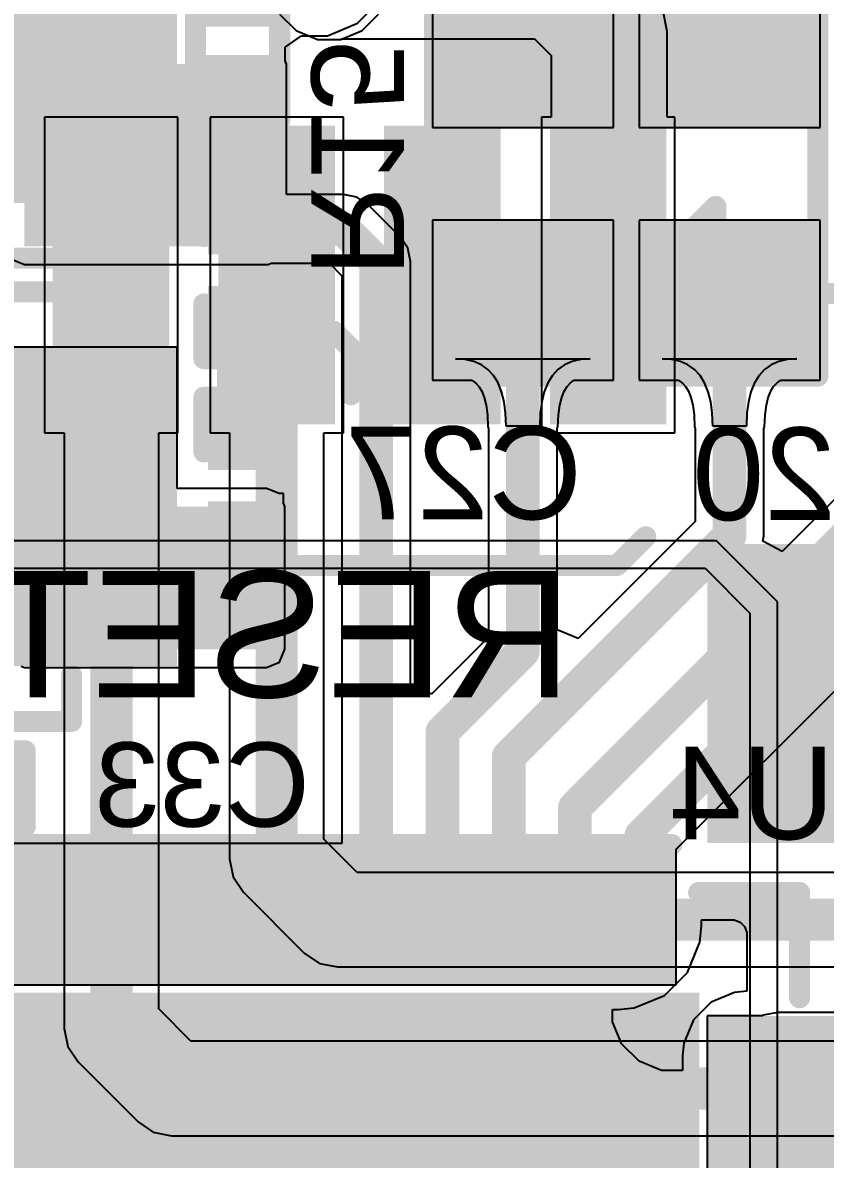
# Model space of a CAD drawing. Header units: millimetres. Extents: x -6 to 110, y 0 to 86.
# Drawn here: x 3.77 to 8.61, y 14.3 to 21.16 of the extents above; entities that cross this region are included whole.
import ezdxf

# ---------------------------------------------------------------- set-up
doc = ezdxf.new("R2010")
doc.units = ezdxf.units.MM
for name, color, linetype in [('BottomLayer', 5, 'Continuous'), ('BottomOverlay', 54, 'Continuous'), ('BottomPaste', 16, 'Continuous'), ('BottomSolder', 6, 'Continuous'), ('MidLayer1', 16, 'Continuous'), ('MidLayer2', 76, 'Continuous'), ('TopLayer', 1, 'Continuous'), ('TopOverlay', 2, 'Continuous'), ('TopPaste', 8, 'Continuous'), ('TopSolder', 216, 'Continuous')]:
    doc.layers.add(name, color=color, linetype=linetype)
doc.styles.add('Arial', font='', dxfattribs={"height": 0.2})
doc.styles.get('Arial').set_extended_font_data('Arial')

# ---------------------------------------------------------------- blocks, each defined once
blk = doc.blocks.new('CAP_0201_B_4')
at = {"layer": 'BottomLayer'}
for points in [[(-0.45, 0.15), (-0.15, 0.15), (-0.15, -0.15), (-0.45, -0.15)], [(0.15, 0.15), (0.45, 0.15), (0.45, -0.15), (0.15, -0.15)]]:
    blk.add_hatch(color=5, dxfattribs=at).paths.add_polyline_path(points)
at = {"layer": 'BottomPaste'}
for points in [[(-0.45, 0.15), (-0.15, 0.15), (-0.15, -0.15), (-0.45, -0.15)], [(0.15, 0.15), (0.45, 0.15), (0.45, -0.15), (0.15, -0.15)]]:
    blk.add_hatch(color=16, dxfattribs=at).paths.add_polyline_path(points)
at = {"layer": 'BottomSolder'}
for points in [[(-0.505, 0.205), (-0.095, 0.205), (-0.095, -0.205), (-0.505, -0.205)], [(0.095, 0.205), (0.505, 0.205), (0.505, -0.205), (0.095, -0.205)]]:
    blk.add_hatch(color=6, dxfattribs=at).paths.add_polyline_path(points)
at = {"layer": 'BottomOverlay', "const_width": 0.127}
for points in [[(-0.5334, 0.2286), (-0.5334, -0.2286)], [(-0.2032, 0.2286), (-0.5334, 0.2286)], [(0.5334, 0.2286), (0.2032, 0.2286)], [(0.5334, 0.2286), (0.5334, -0.2286)], [(-0.2032, -0.2286), (-0.5334, -0.2286)], [(0.5334, -0.2286), (0.2032, -0.2286)]]:
    blk.add_lwpolyline(points, dxfattribs=at)
at = {"layer": 'BottomOverlay', "const_width": 0.0635}
for points in [[(-0.5651, 0.2286, 1), (-0.5016, 0.2286, 1)], [(-0.5651, 0.2286, 1), (-0.5016, 0.2286, 1)], [(-0.2349, 0.2286, 1), (-0.1714, 0.2286, 1)], [(0.1714, 0.2286, 1), (0.2349, 0.2286, 1)], [(0.5016, 0.2286, 1), (0.5651, 0.2286, 1)], [(0.5016, 0.2286, 1), (0.5651, 0.2286, 1)], [(-0.5651, -0.2286, 1), (-0.5016, -0.2286, 1)], [(-0.5651, -0.2286, 1), (-0.5016, -0.2286, 1)], [(-0.2349, -0.2286, 1), (-0.1714, -0.2286, 1)], [(0.1714, -0.2286, 1), (0.2349, -0.2286, 1)], [(0.5016, -0.2286, 1), (0.5651, -0.2286, 1)], [(0.5016, -0.2286, 1), (0.5651, -0.2286, 1)]]:
    blk.add_lwpolyline(points, format="xyb", close=True, dxfattribs=at)
blk = doc.blocks.new('RES_0603_B_13')
at = {"layer": 'BottomLayer'}
for points in [[(-1.143, -0.4445), (-1.143, 0.4445), (-0.381, 0.4445), (-0.381, -0.4445)], [(0.381, -0.4445), (0.381, 0.4445), (1.143, 0.4445), (1.143, -0.4445)]]:
    blk.add_hatch(color=5, dxfattribs=at).paths.add_polyline_path(points)
at = {"layer": 'BottomPaste'}
for points in [[(-1.143, -0.4445), (-1.143, 0.4445), (-0.381, 0.4445), (-0.381, -0.4445)], [(0.381, -0.4445), (0.381, 0.4445), (1.143, 0.4445), (1.143, -0.4445)]]:
    blk.add_hatch(color=16, dxfattribs=at).paths.add_polyline_path(points)
at = {"layer": 'BottomSolder'}
for points in [[(-1.2446, -0.5461), (-1.2446, 0.5461), (-0.2794, 0.5461), (-0.2794, -0.5461)], [(0.2794, -0.5461), (0.2794, 0.5461), (1.2446, 0.5461), (1.2446, -0.5461)]]:
    blk.add_hatch(color=6, dxfattribs=at).paths.add_polyline_path(points)
at = {"layer": 'BottomOverlay', "const_width": 0.127}
for points in [[(1.2192, 0.5334), (-1.2192, 0.5334)], [(-1.2192, -0.5334), (-1.2192, 0.5334)], [(1.2192, -0.5334), (1.2192, 0.5334)], [(1.2192, -0.5334), (-1.2192, -0.5334)]]:
    blk.add_lwpolyline(points, dxfattribs=at)
at = {"layer": 'BottomOverlay', "const_width": 0.0635}
for points in [[(-1.25095, 0.5334, 1), (-1.18745, 0.5334, 1)], [(-1.25095, 0.5334, 1), (-1.18745, 0.5334, 1)], [(1.18745, 0.5334, 1), (1.25095, 0.5334, 1)], [(1.18745, 0.5334, 1), (1.25095, 0.5334, 1)], [(-1.25095, -0.5334, 1), (-1.18745, -0.5334, 1)], [(-1.25095, -0.5334, 1), (-1.18745, -0.5334, 1)], [(1.18745, -0.5334, 1), (1.25095, -0.5334, 1)], [(1.18745, -0.5334, 1), (1.25095, -0.5334, 1)]]:
    blk.add_lwpolyline(points, format="xyb", close=True, dxfattribs=at)
blk = doc.blocks.new('QFNWB_56__7_7__B_30')
at = {"layer": 'BottomLayer'}
for points in [[(2.85, 2.85), (2.85, -2.85), (-2.85, -2.85), (-2.85, 2.85)], [(3.1, 1.11), (3.75, 1.11), (3.75, 0.89), (3.1, 0.89)], [(3.1, 0.71), (3.75, 0.71), (3.75, 0.49), (3.1, 0.49)], [(3.1, 0.31), (3.75, 0.31), (3.75, 0.09), (3.1, 0.09)], [(3.1, -0.09), (3.75, -0.09), (3.75, -0.31), (3.1, -0.31)], [(3.1, -0.49), (3.75, -0.49), (3.75, -0.71), (3.1, -0.71)], [(3.1, -0.89), (3.75, -0.89), (3.75, -1.11), (3.1, -1.11)], [(3.1, -1.29), (3.75, -1.29), (3.75, -1.51), (3.1, -1.51)], [(3.1, -1.69), (3.75, -1.69), (3.75, -1.91), (3.1, -1.91)], [(3.1, -2.09), (3.75, -2.09), (3.75, -2.31), (3.1, -2.31)], [(3.1, -2.49), (3.75, -2.49), (3.75, -2.71), (3.1, -2.71)], [(2.31, -3.1), (2.31, -3.75), (2.09, -3.75), (2.09, -3.1)], [(2.71, -3.1), (2.71, -3.75), (2.49, -3.75), (2.49, -3.1)]]:
    blk.add_hatch(color=5, dxfattribs=at).paths.add_polyline_path(points)
at = {"layer": 'BottomPaste'}
for points in [[(2.85, 2.85), (2.85, -2.85), (-2.85, -2.85), (-2.85, 2.85)], [(3.1, 1.11), (3.75, 1.11), (3.75, 0.89), (3.1, 0.89)], [(3.1, 0.71), (3.75, 0.71), (3.75, 0.49), (3.1, 0.49)], [(3.1, 0.31), (3.75, 0.31), (3.75, 0.09), (3.1, 0.09)], [(3.1, -0.09), (3.75, -0.09), (3.75, -0.31), (3.1, -0.31)], [(3.1, -0.49), (3.75, -0.49), (3.75, -0.71), (3.1, -0.71)], [(3.1, -0.89), (3.75, -0.89), (3.75, -1.11), (3.1, -1.11)], [(3.1, -1.29), (3.75, -1.29), (3.75, -1.51), (3.1, -1.51)], [(3.1, -1.69), (3.75, -1.69), (3.75, -1.91), (3.1, -1.91)], [(3.1, -2.09), (3.75, -2.09), (3.75, -2.31), (3.1, -2.31)], [(3.1, -2.49), (3.75, -2.49), (3.75, -2.71), (3.1, -2.71)], [(2.31, -3.1), (2.31, -3.75), (2.09, -3.75), (2.09, -3.1)], [(2.71, -3.1), (2.71, -3.75), (2.49, -3.75), (2.49, -3.1)]]:
    blk.add_hatch(color=16, dxfattribs=at).paths.add_polyline_path(points)
at = {"layer": 'BottomSolder'}
for points in [[(2.9516, 2.9516), (2.9516, -2.9516), (-2.9516, -2.9516), (-2.9516, 2.9516)], [(2.9984, 1.2116), (3.8516, 1.2116), (3.8516, 0.7884), (2.9984, 0.7884)], [(2.9984, 0.8116), (3.8516, 0.8116), (3.8516, 0.3884), (2.9984, 0.3884)], [(2.9984, 0.4116), (3.8516, 0.4116), (3.8516, -0.0116), (2.9984, -0.0116)], [(2.9984, 0.0116), (3.8516, 0.0116), (3.8516, -0.4116), (2.9984, -0.4116)], [(2.9984, -0.3884), (3.8516, -0.3884), (3.8516, -0.8116), (2.9984, -0.8116)], [(2.9984, -0.7884), (3.8516, -0.7884), (3.8516, -1.2116), (2.9984, -1.2116)], [(2.9984, -1.1884), (3.8516, -1.1884), (3.8516, -1.6116), (2.9984, -1.6116)], [(2.9984, -1.5884), (3.8516, -1.5884), (3.8516, -2.0116), (2.9984, -2.0116)], [(2.9984, -1.9884), (3.8516, -1.9884), (3.8516, -2.4116), (2.9984, -2.4116)], [(2.9984, -2.3884), (3.8516, -2.3884), (3.8516, -2.8116), (2.9984, -2.8116)], [(2.0116, -2.9984), (2.0116, -3.8516), (1.5884, -3.8516), (1.5884, -2.9984)], [(2.4116, -2.9984), (2.4116, -3.8516), (1.9884, -3.8516), (1.9884, -2.9984)], [(2.8116, -2.9984), (2.8116, -3.8516), (2.3884, -3.8516), (2.3884, -2.9984)]]:
    blk.add_hatch(color=6, dxfattribs=at).paths.add_polyline_path(points)
at = {"layer": 'BottomOverlay', "const_width": 0.127}
for points in [[(3.556, -2.9464), (3.556, -3.556)], [(2.921, -3.556), (3.556, -3.556)]]:
    blk.add_lwpolyline(points, dxfattribs=at)
at = {"layer": 'BottomOverlay', "const_width": 0.0635}
for points in [[(3.5242, -2.9464, 1), (3.5877, -2.9464, 1)], [(2.8893, -3.556, 1), (2.9527, -3.556, 1)], [(3.5242, -3.556, 1), (3.5877, -3.556, 1)], [(3.5242, -3.556, 1), (3.5877, -3.556, 1)]]:
    blk.add_lwpolyline(points, format="xyb", close=True, dxfattribs=at)
blk = doc.blocks.new('B3U_1000P_B_38')
at = {"layer": 'BottomLayer'}
for points in [[(-2.11, 0.86), (-1.29, 0.86), (-1.29, -0.86), (-2.11, -0.86)], [(1.29, 0.86), (2.11, 0.86), (2.11, -0.86), (1.29, -0.86)]]:
    blk.add_hatch(color=5, dxfattribs=at).paths.add_polyline_path(points)
at = {"layer": 'BottomPaste'}
for points in [[(-2.11, 0.86), (-1.29, 0.86), (-1.29, -0.86), (-2.11, -0.86)], [(1.29, 0.86), (2.11, 0.86), (2.11, -0.86), (1.29, -0.86)]]:
    blk.add_hatch(color=16, dxfattribs=at).paths.add_polyline_path(points)
at = {"layer": 'BottomSolder'}
for points in [[(-2.2116, 0.9616), (-1.1884, 0.9616), (-1.1884, -0.9616), (-2.2116, -0.9616)], [(1.1884, 0.9616), (2.2116, 0.9616), (2.2116, -0.9616), (1.1884, -0.9616)]]:
    blk.add_hatch(color=6, dxfattribs=at).paths.add_polyline_path(points)
at = {"layer": 'BottomOverlay', "const_width": 0.127}
for points in [[(-1.5748, 1.2954), (1.5748, 1.2954)], [(-1.5748, 1.016), (-1.5748, 1.2954)], [(1.5748, 1.016), (1.5748, 1.2954)], [(-1.5748, -1.2954), (-1.5748, -1.016)], [(1.5748, -1.2954), (1.5748, -1.016)], [(-1.5748, -1.2954), (1.5748, -1.2954)]]:
    blk.add_lwpolyline(points, dxfattribs=at)
at = {"layer": 'BottomOverlay'}
for points, const_width in [([(-1.6065, 1.2954, 1), (-1.5431, 1.2954, 1)], 0.0635), ([(-1.6065, 1.2954, 1), (-1.5431, 1.2954, 1)], 0.0635), ([(1.5431, 1.2954, 1), (1.6066, 1.2954, 1)], 0.0635), ([(1.5431, 1.2954, 1), (1.6066, 1.2954, 1)], 0.0635), ([(-1.6065, 1.016, 1), (-1.5431, 1.016, 1)], 0.0635), ([(1.5431, 1.016, 1), (1.6066, 1.016, 1)], 0.0635), ([(0.6411, 0, 1), (-0.6411, 0, 1)], 0.254), ([(-0.7046, 0, 1), (-0.5776, 0, 1)], 0.127), ([(0.5776, 0, 1), (0.7046, 0, 1)], 0.127), ([(-1.6065, -1.016, 1), (-1.5431, -1.016, 1)], 0.0635), ([(1.5431, -1.016, 1), (1.6066, -1.016, 1)], 0.0635), ([(-1.6065, -1.2954, 1), (-1.5431, -1.2954, 1)], 0.0635), ([(-1.6065, -1.2954, 1), (-1.5431, -1.2954, 1)], 0.0635), ([(1.5431, -1.2954, 1), (1.6066, -1.2954, 1)], 0.0635), ([(1.5431, -1.2954, 1), (1.6066, -1.2954, 1)], 0.0635)]:
    blk.add_lwpolyline(points, format="xyb", close=True, dxfattribs=dict(at, const_width=const_width))
blk = doc.blocks.new('B3U_1000P_B_39')
at = {"layer": 'BottomLayer'}
for points in [[(-2.11, 0.86), (-1.29, 0.86), (-1.29, -0.86), (-2.11, -0.86)], [(1.29, 0.86), (2.11, 0.86), (2.11, -0.86), (1.29, -0.86)]]:
    blk.add_hatch(color=5, dxfattribs=at).paths.add_polyline_path(points)
at = {"layer": 'BottomPaste'}
for points in [[(-2.11, 0.86), (-1.29, 0.86), (-1.29, -0.86), (-2.11, -0.86)], [(1.29, 0.86), (2.11, 0.86), (2.11, -0.86), (1.29, -0.86)]]:
    blk.add_hatch(color=16, dxfattribs=at).paths.add_polyline_path(points)
at = {"layer": 'BottomSolder'}
for points in [[(-2.2116, 0.9616), (-1.1884, 0.9616), (-1.1884, -0.9616), (-2.2116, -0.9616)], [(1.1884, 0.9616), (2.2116, 0.9616), (2.2116, -0.9616), (1.1884, -0.9616)]]:
    blk.add_hatch(color=6, dxfattribs=at).paths.add_polyline_path(points)
at = {"layer": 'BottomOverlay', "const_width": 0.127}
for points in [[(-1.5748, 1.2954), (1.5748, 1.2954)], [(-1.5748, 1.016), (-1.5748, 1.2954)], [(1.5748, 1.016), (1.5748, 1.2954)], [(-1.5748, -1.2954), (-1.5748, -1.016)], [(1.5748, -1.2954), (1.5748, -1.016)], [(-1.5748, -1.2954), (1.5748, -1.2954)]]:
    blk.add_lwpolyline(points, dxfattribs=at)
at = {"layer": 'BottomOverlay'}
for points, const_width in [([(-1.6065, 1.2954, 1), (-1.5431, 1.2954, 1)], 0.0635), ([(-1.6065, 1.2954, 1), (-1.5431, 1.2954, 1)], 0.0635), ([(1.5431, 1.2954, 1), (1.6066, 1.2954, 1)], 0.0635), ([(1.5431, 1.2954, 1), (1.6066, 1.2954, 1)], 0.0635), ([(-1.6065, 1.016, 1), (-1.5431, 1.016, 1)], 0.0635), ([(1.5431, 1.016, 1), (1.6066, 1.016, 1)], 0.0635), ([(0.6411, 0, 1), (-0.6411, 0, 1)], 0.254), ([(-0.7046, 0, 1), (-0.5776, 0, 1)], 0.127), ([(0.5776, 0, 1), (0.7046, 0, 1)], 0.127), ([(-1.6065, -1.016, 1), (-1.5431, -1.016, 1)], 0.0635), ([(1.5431, -1.016, 1), (1.6066, -1.016, 1)], 0.0635), ([(-1.6065, -1.2954, 1), (-1.5431, -1.2954, 1)], 0.0635), ([(-1.6065, -1.2954, 1), (-1.5431, -1.2954, 1)], 0.0635), ([(1.5431, -1.2954, 1), (1.6066, -1.2954, 1)], 0.0635), ([(1.5431, -1.2954, 1), (1.6066, -1.2954, 1)], 0.0635)]:
    blk.add_lwpolyline(points, format="xyb", close=True, dxfattribs=dict(at, const_width=const_width))
blk = doc.blocks.new('RES_0603_B_40')
at = {"layer": 'BottomLayer'}
for points in [[(-1.143, -0.4445), (-1.143, 0.4445), (-0.381, 0.4445), (-0.381, -0.4445)], [(0.381, -0.4445), (0.381, 0.4445), (1.143, 0.4445), (1.143, -0.4445)]]:
    blk.add_hatch(color=5, dxfattribs=at).paths.add_polyline_path(points)
at = {"layer": 'BottomPaste'}
for points in [[(-1.143, -0.4445), (-1.143, 0.4445), (-0.381, 0.4445), (-0.381, -0.4445)], [(0.381, -0.4445), (0.381, 0.4445), (1.143, 0.4445), (1.143, -0.4445)]]:
    blk.add_hatch(color=16, dxfattribs=at).paths.add_polyline_path(points)
at = {"layer": 'BottomSolder'}
for points in [[(-1.2446, -0.5461), (-1.2446, 0.5461), (-0.2794, 0.5461), (-0.2794, -0.5461)], [(0.2794, -0.5461), (0.2794, 0.5461), (1.2446, 0.5461), (1.2446, -0.5461)]]:
    blk.add_hatch(color=6, dxfattribs=at).paths.add_polyline_path(points)
at = {"layer": 'BottomOverlay', "const_width": 0.127}
for points in [[(1.2192, 0.5334), (-1.2192, 0.5334)], [(-1.2192, -0.5334), (-1.2192, 0.5334)], [(1.2192, -0.5334), (1.2192, 0.5334)], [(1.2192, -0.5334), (-1.2192, -0.5334)]]:
    blk.add_lwpolyline(points, dxfattribs=at)
at = {"layer": 'BottomOverlay', "const_width": 0.0635}
for points in [[(-1.25095, 0.5334, 1), (-1.18745, 0.5334, 1)], [(-1.25095, 0.5334, 1), (-1.18745, 0.5334, 1)], [(1.18745, 0.5334, 1), (1.25095, 0.5334, 1)], [(1.18745, 0.5334, 1), (1.25095, 0.5334, 1)], [(-1.25095, -0.5334, 1), (-1.18745, -0.5334, 1)], [(-1.25095, -0.5334, 1), (-1.18745, -0.5334, 1)], [(1.18745, -0.5334, 1), (1.25095, -0.5334, 1)], [(1.18745, -0.5334, 1), (1.25095, -0.5334, 1)]]:
    blk.add_lwpolyline(points, format="xyb", close=True, dxfattribs=at)
blk = doc.blocks.new('R___0201_B_42')
at = {"layer": 'BottomLayer'}
for points in [[(-0.41, 0.185), (-0.14, 0.185), (-0.14, -0.185), (-0.41, -0.185)], [(0.14, 0.185), (0.41, 0.185), (0.41, -0.185), (0.14, -0.185)]]:
    blk.add_hatch(color=5, dxfattribs=at).paths.add_polyline_path(points)
at = {"layer": 'BottomPaste'}
for points in [[(-0.41, 0.185), (-0.14, 0.185), (-0.14, -0.185), (-0.41, -0.185)], [(0.14, 0.185), (0.41, 0.185), (0.41, -0.185), (0.14, -0.185)]]:
    blk.add_hatch(color=16, dxfattribs=at).paths.add_polyline_path(points)
at = {"layer": 'BottomSolder'}
for points in [[(-0.465, 0.24), (-0.085, 0.24), (-0.085, -0.24), (-0.465, -0.24)], [(0.085, 0.24), (0.465, 0.24), (0.465, -0.24), (0.085, -0.24)]]:
    blk.add_hatch(color=6, dxfattribs=at).paths.add_polyline_path(points)
at = {"layer": 'BottomOverlay', "const_width": 0.127}
for points in [[(-0.4826, 0.254), (-0.4826, -0.254)], [(-0.4826, 0.254), (0.4826, 0.254)], [(0.4826, 0.254), (0.4826, -0.254)], [(-0.4826, -0.254), (0.4826, -0.254)]]:
    blk.add_lwpolyline(points, dxfattribs=at)
at = {"layer": 'BottomOverlay', "const_width": 0.0635}
for points in [[(-0.5143, 0.254, 1), (-0.4508, 0.254, 1)], [(-0.5143, 0.254, 1), (-0.4508, 0.254, 1)], [(0.4508, 0.254, 1), (0.5143, 0.254, 1)], [(0.4508, 0.254, 1), (0.5143, 0.254, 1)], [(-0.5143, -0.254, 1), (-0.4508, -0.254, 1)], [(-0.5143, -0.254, 1), (-0.4508, -0.254, 1)], [(0.4508, -0.254, 1), (0.5143, -0.254, 1)], [(0.4508, -0.254, 1), (0.5143, -0.254, 1)]]:
    blk.add_lwpolyline(points, format="xyb", close=True, dxfattribs=at)
blk = doc.blocks.new('V________T______55')
at = {"layer": 'TopLayer'}
for points in [[(-4.4, 2.0625), (-3.2, 2.0625), (-3.2, 0.4625), (-4.4, 0.4625)], [(-2.75, -0.4625), (-2.25, -0.4625), (-2.25, -2.0625), (-2.75, -2.0625)], [(-1.75, -0.4625), (-1.25, -0.4625), (-1.25, -2.0625), (-1.75, -2.0625)], [(-0.75, -0.4625), (-0.25, -0.4625), (-0.25, -2.0625), (-0.75, -2.0625)], [(0.25, -0.4625), (0.75, -0.4625), (0.75, -2.0625), (0.25, -2.0625)]]:
    blk.add_hatch(color=1, dxfattribs=at).paths.add_polyline_path(points)
at = {"layer": 'TopPaste'}
for points in [[(-4.4, 2.0625), (-3.2, 2.0625), (-3.2, 0.4625), (-4.4, 0.4625)], [(-2.75, -0.4625), (-2.25, -0.4625), (-2.25, -2.0625), (-2.75, -2.0625)], [(-1.75, -0.4625), (-1.25, -0.4625), (-1.25, -2.0625), (-1.75, -2.0625)], [(-0.75, -0.4625), (-0.25, -0.4625), (-0.25, -2.0625), (-0.75, -2.0625)], [(0.25, -0.4625), (0.75, -0.4625), (0.75, -2.0625), (0.25, -2.0625)]]:
    blk.add_hatch(color=8, dxfattribs=at).paths.add_polyline_path(points)
at = {"layer": 'TopSolder'}
for points in [[(-4.5016, 2.1641), (-3.0984, 2.1641), (-3.0984, 0.3609), (-4.5016, 0.3609)], [(-2.8516, -0.3609), (-2.1484, -0.3609), (-2.1484, -2.1641), (-2.8516, -2.1641)], [(-1.8516, -0.3609), (-1.1484, -0.3609), (-1.1484, -2.1641), (-1.8516, -2.1641)], [(-0.8516, -0.3609), (-0.1484, -0.3609), (-0.1484, -2.1641), (-0.8516, -2.1641)], [(0.1484, -0.3609), (0.8516, -0.3609), (0.8516, -2.1641), (0.1484, -2.1641)]]:
    blk.add_hatch(color=216, dxfattribs=at).paths.add_polyline_path(points)
at = {"layer": 'TopOverlay', "const_width": 0.127}
for points in [[(2.9322, 2.1732), (-2.8844, 2.1732)], [(-3.0804, -1.15), (-4.0592, -1.15)], [(-3.1496, -1.4224), (-3.1496, -1.6764)], [(-3.0226, -1.5494), (-3.1496, -1.4224)], [(-3.0226, -1.5494), (-3.1496, -1.6764)]]:
    blk.add_lwpolyline(points, dxfattribs=at)
at = {"layer": 'TopOverlay', "const_width": 0.0635}
for points in [[(-2.9161, 2.1732, 1), (-2.8526, 2.1732, 1)], [(-3.1122, -1.15, 1), (-3.0487, -1.15, 1)], [(-3.1814, -1.4224, 1), (-3.1178, -1.4224, 1)], [(-3.1814, -1.4224, 1), (-3.1178, -1.4224, 1)], [(-3.0543, -1.5494, 1), (-2.9909, -1.5494, 1)], [(-3.0543, -1.5494, 1), (-2.9909, -1.5494, 1)], [(-3.1814, -1.6764, 1), (-3.1178, -1.6764, 1)], [(-3.1814, -1.6764, 1), (-3.1178, -1.6764, 1)]]:
    blk.add_lwpolyline(points, format="xyb", close=True, dxfattribs=at)
blk = doc.blocks.new('CAP_0201_B_57')
at = {"layer": 'BottomLayer'}
for points in [[(-0.45, 0.15), (-0.15, 0.15), (-0.15, -0.15), (-0.45, -0.15)], [(0.15, 0.15), (0.45, 0.15), (0.45, -0.15), (0.15, -0.15)]]:
    blk.add_hatch(color=5, dxfattribs=at).paths.add_polyline_path(points)
at = {"layer": 'BottomPaste'}
for points in [[(-0.45, 0.15), (-0.15, 0.15), (-0.15, -0.15), (-0.45, -0.15)], [(0.15, 0.15), (0.45, 0.15), (0.45, -0.15), (0.15, -0.15)]]:
    blk.add_hatch(color=16, dxfattribs=at).paths.add_polyline_path(points)
at = {"layer": 'BottomSolder'}
for points in [[(-0.505, 0.205), (-0.095, 0.205), (-0.095, -0.205), (-0.505, -0.205)], [(0.095, 0.205), (0.505, 0.205), (0.505, -0.205), (0.095, -0.205)]]:
    blk.add_hatch(color=6, dxfattribs=at).paths.add_polyline_path(points)
at = {"layer": 'BottomOverlay', "const_width": 0.127}
for points in [[(-0.5334, 0.2286), (-0.2032, 0.2286)], [(-0.5334, 0.2286), (-0.5334, -0.2286)], [(0.2032, 0.2286), (0.5334, 0.2286)], [(0.5334, 0.2286), (0.5334, -0.2286)], [(-0.5334, -0.2286), (-0.2032, -0.2286)], [(0.2032, -0.2286), (0.5334, -0.2286)]]:
    blk.add_lwpolyline(points, dxfattribs=at)
at = {"layer": 'BottomOverlay', "const_width": 0.0635}
for points in [[(-0.5651, 0.2286, 1), (-0.5016, 0.2286, 1)], [(-0.5651, 0.2286, 1), (-0.5016, 0.2286, 1)], [(-0.2349, 0.2286, 1), (-0.1714, 0.2286, 1)], [(0.1714, 0.2286, 1), (0.2349, 0.2286, 1)], [(0.5016, 0.2286, 1), (0.5651, 0.2286, 1)], [(0.5016, 0.2286, 1), (0.5651, 0.2286, 1)], [(-0.5651, -0.2286, 1), (-0.5016, -0.2286, 1)], [(-0.5651, -0.2286, 1), (-0.5016, -0.2286, 1)], [(-0.2349, -0.2286, 1), (-0.1714, -0.2286, 1)], [(0.1714, -0.2286, 1), (0.2349, -0.2286, 1)], [(0.5016, -0.2286, 1), (0.5651, -0.2286, 1)], [(0.5016, -0.2286, 1), (0.5651, -0.2286, 1)]]:
    blk.add_lwpolyline(points, format="xyb", close=True, dxfattribs=at)
blk = doc.blocks.new('CAP_0201_B_62')
at = {"layer": 'BottomLayer'}
for points in [[(-0.45, 0.15), (-0.15, 0.15), (-0.15, -0.15), (-0.45, -0.15)], [(0.15, 0.15), (0.45, 0.15), (0.45, -0.15), (0.15, -0.15)]]:
    blk.add_hatch(color=5, dxfattribs=at).paths.add_polyline_path(points)
at = {"layer": 'BottomPaste'}
for points in [[(-0.45, 0.15), (-0.15, 0.15), (-0.15, -0.15), (-0.45, -0.15)], [(0.15, 0.15), (0.45, 0.15), (0.45, -0.15), (0.15, -0.15)]]:
    blk.add_hatch(color=16, dxfattribs=at).paths.add_polyline_path(points)
at = {"layer": 'BottomSolder'}
for points in [[(-0.505, 0.205), (-0.095, 0.205), (-0.095, -0.205), (-0.505, -0.205)], [(0.095, 0.205), (0.505, 0.205), (0.505, -0.205), (0.095, -0.205)]]:
    blk.add_hatch(color=6, dxfattribs=at).paths.add_polyline_path(points)
at = {"layer": 'BottomOverlay', "const_width": 0.127}
for points in [[(-0.2032, 0.2286), (-0.5334, 0.2286)], [(-0.5334, -0.2286), (-0.5334, 0.2286)], [(0.5334, 0.2286), (0.2032, 0.2286)], [(0.5334, -0.2286), (0.5334, 0.2286)], [(-0.2032, -0.2286), (-0.5334, -0.2286)], [(0.5334, -0.2286), (0.2032, -0.2286)]]:
    blk.add_lwpolyline(points, dxfattribs=at)
at = {"layer": 'BottomOverlay', "const_width": 0.0635}
for points in [[(-0.5651, 0.2286, 1), (-0.5016, 0.2286, 1)], [(-0.5651, 0.2286, 1), (-0.5016, 0.2286, 1)], [(-0.2349, 0.2286, 1), (-0.1714, 0.2286, 1)], [(0.1714, 0.2286, 1), (0.2349, 0.2286, 1)], [(0.5016, 0.2286, 1), (0.5651, 0.2286, 1)], [(0.5016, 0.2286, 1), (0.5651, 0.2286, 1)], [(-0.5651, -0.2286, 1), (-0.5016, -0.2286, 1)], [(-0.5651, -0.2286, 1), (-0.5016, -0.2286, 1)], [(-0.2349, -0.2286, 1), (-0.1714, -0.2286, 1)], [(0.1714, -0.2286, 1), (0.2349, -0.2286, 1)], [(0.5016, -0.2286, 1), (0.5651, -0.2286, 1)], [(0.5016, -0.2286, 1), (0.5651, -0.2286, 1)]]:
    blk.add_lwpolyline(points, format="xyb", close=True, dxfattribs=at)

msp = doc.modelspace()

# ---------------------------------------------------------------- hatches: boundary and pattern name
at = {"layer": 'BottomLayer'}
for points in [[(3.7792, 19.808), (5.251, 19.808), (5.251, 20.9071), (3.7792, 20.9071)], [(4.9414, 18.5142), (5.2414, 18.5142), (5.2414, 19.5132), (4.9414, 19.5132)], [(3.7792, 17.3772), (5.2414, 17.3772), (5.2414, 18.2372), (3.7792, 18.2372)]]:
    msp.add_hatch(color=5, dxfattribs=at).paths.add_polyline_path(points)

# ---------------------------------------------------------------- linework, layer by layer
for p, q in [((6.2421, 21.4888), (6.2421, 20.5236)), ((7.3343, 20.5236), (7.3343, 21.4888)), ((7.4893, 21.4888), (7.4893, 20.5236)), ((8.5815, 20.5236), (8.5815, 21.4888)), ((5.789, 21.1527), (5.8738, 21.2375)), ((5.686, 21.11), (5.789, 21.1527)), ((5.3526, 21.0087), (5.4513, 21.0771)), ((5.4513, 21.0771), (5.608, 21.0771)), ((5.608, 21.0771), (5.6857, 21.1093)), ((5.6857, 21.1093), (5.686, 21.11)), ((5.3526, 20.9273), (5.3526, 21.0087)), ((5.361, 20.9071), (5.3526, 20.9273)), ((5.361, 20.1196), (5.361, 20.9071)), ((6.2421, 20.5236), (7.3343, 20.5236)), ((7.4893, 20.5236), (8.5815, 20.5236)), ((5.7061, 20.1196), (5.361, 20.1196)), ((5.7854, 20.1038), (5.7061, 20.1196)), ((5.7061, 20.1196), (5.7061, 20.1196)), ((5.8526, 20.0589), (5.7854, 20.1038)), ((6.0487, 19.8628), (5.8526, 20.0589)), ((7.3343, 19.9648), (6.2421, 19.9648)), ((6.2421, 19.9648), (6.2421, 18.9996)), ((7.3343, 18.9996), (7.3343, 19.9648)), ((8.5815, 19.9648), (7.4893, 19.9648)), ((7.4893, 19.9648), (7.4893, 18.9996)), ((8.5815, 18.9996), (8.5815, 19.9648)), ((6.0936, 19.7955), (6.0487, 19.8628)), ((6.0487, 19.8628), (6.0487, 19.8628)), ((6.1094, 19.7163), (6.0936, 19.7955)), ((3.7014, 19.7303), (3.7792, 19.6981)), ((3.7792, 19.6981), (5.251, 19.6981)), ((5.251, 19.6981), (5.2683, 19.7052)), ((5.2683, 19.7052), (5.6203, 19.7052)), ((5.6203, 19.7052), (5.695, 19.6304)), ((6.1094, 17.1582), (6.1094, 19.7163)), ((6.1094, 19.7163), (6.1094, 19.7163)), ((5.695, 19.6304), (5.695, 16.2052)), ((4.7008, 19.1988), (3.6776, 19.1988)), ((4.7008, 18.3472), (4.7008, 19.1988)), ((6.4397, 19.1256), (6.3818, 19.1297)), ((6.3818, 19.1297), (7.1946, 19.1297)), ((7.1946, 19.1297), (7.1367, 19.1256)), ((7.6869, 19.1256), (7.629, 19.1297)), ((7.629, 19.1297), (8.4418, 19.1297)), ((8.4418, 19.1297), (8.3838, 19.1256)), ((6.4915, 19.1134), (6.4397, 19.1256)), ((6.5372, 19.0931), (6.4915, 19.1134)), ((6.5769, 19.0646), (6.5372, 19.0931)), ((6.6104, 19.0281), (6.5769, 19.0646)), ((6.9995, 19.0646), (6.966, 19.0281)), ((7.0392, 19.0931), (6.9995, 19.0646)), ((7.0849, 19.1134), (7.0392, 19.0931)), ((7.1367, 19.1256), (7.0849, 19.1134)), ((7.7387, 19.1134), (7.6869, 19.1256)), ((7.7844, 19.0931), (7.7387, 19.1134)), ((7.824, 19.0646), (7.7844, 19.0931)), ((7.8576, 19.0281), (7.824, 19.0646)), ((8.2467, 19.0646), (8.2132, 19.0281)), ((8.2863, 19.0931), (8.2467, 19.0646)), ((8.332, 19.1134), (8.2863, 19.0931)), ((8.3838, 19.1256), (8.332, 19.1134)), ((6.2421, 18.9996), (6.4768, 18.9996)), ((6.4768, 18.9996), (6.4823, 18.9972)), ((6.4823, 18.9972), (6.5035, 18.982)), ((6.6378, 18.9834), (6.6104, 19.0281)), ((6.966, 19.0281), (6.9386, 18.9834)), ((7.0729, 18.9819), (7.0941, 18.9972)), ((7.0941, 18.9972), (7.0996, 18.9996)), ((7.0996, 18.9996), (7.3343, 18.9996)), ((7.4893, 18.9996), (7.7239, 18.9996)), ((7.7239, 18.9996), (7.7294, 18.9972)), ((7.7294, 18.9972), (7.7506, 18.982)), ((7.885, 18.9834), (7.8576, 19.0281)), ((8.2132, 19.0281), (8.1857, 18.9834)), ((8.3201, 18.9819), (8.3413, 18.9972)), ((8.3413, 18.9972), (8.3468, 18.9996)), ((8.3468, 18.9996), (8.5815, 18.9996)), ((6.5035, 18.982), (6.5222, 18.9615)), ((6.5222, 18.9615), (6.5393, 18.9337)), ((6.5393, 18.9337), (6.5543, 18.8964)), ((6.6592, 18.9305), (6.6378, 18.9834)), ((6.6744, 18.8696), (6.6592, 18.9305)), ((6.9172, 18.9305), (6.902, 18.8696)), ((6.9386, 18.9834), (6.9172, 18.9305)), ((7.0221, 18.8964), (7.0371, 18.9337)), ((7.0371, 18.9337), (7.0542, 18.9615)), ((7.0542, 18.9615), (7.0729, 18.9819)), ((7.7138, 16.1706), (10.4829, 18.9397)), ((7.7506, 18.982), (7.7693, 18.9615)), ((7.7693, 18.9615), (7.7865, 18.9337)), ((7.7865, 18.9337), (7.8015, 18.8964)), ((7.9063, 18.9305), (7.885, 18.9834)), ((7.9216, 18.8696), (7.9063, 18.9305)), ((8.1644, 18.9305), (8.1491, 18.8696)), ((8.1857, 18.9834), (8.1644, 18.9305)), ((8.2692, 18.8964), (8.2843, 18.9337)), ((8.2843, 18.9337), (8.3014, 18.9615)), ((8.3014, 18.9615), (8.3201, 18.9819)), ((6.5543, 18.8964), (6.5662, 18.849)), ((6.6836, 18.8005), (6.6744, 18.8696)), ((6.902, 18.8696), (6.8928, 18.8005)), ((7.0102, 18.849), (7.0221, 18.8964)), ((7.8015, 18.8964), (7.8134, 18.849)), ((7.9307, 18.8005), (7.9216, 18.8696)), ((8.1491, 18.8696), (8.14, 18.8005)), ((8.2574, 18.849), (8.2692, 18.8964)), ((6.5662, 18.849), (6.5739, 18.7911)), ((6.5739, 18.7911), (6.5767, 18.7189)), ((6.6866, 18.7233), (6.6836, 18.8005)), ((6.8928, 18.8005), (6.8898, 18.7233)), ((6.9997, 18.7189), (7.0025, 18.7911)), ((7.0025, 18.7911), (7.0102, 18.849)), ((7.8134, 18.849), (7.821, 18.7911)), ((7.821, 18.7911), (7.8239, 18.7189)), ((7.9338, 18.7233), (7.9307, 18.8005)), ((8.14, 18.8005), (8.137, 18.7233)), ((8.2468, 18.7189), (8.2497, 18.7911)), ((8.2497, 18.7911), (8.2574, 18.849)), ((6.5767, 18.7189), (6.581, 18.7096)), ((6.8898, 18.7233), (6.6866, 18.7233)), ((6.9954, 18.7096), (6.9997, 18.7189)), ((7.8239, 18.7189), (7.8282, 18.7096)), ((8.137, 18.7233), (7.9338, 18.7233)), ((8.2425, 18.7096), (8.2468, 18.7189)), ((6.581, 18.7096), (6.581, 17.4502)), ((6.9954, 17.4944), (6.9954, 18.7096)), ((7.8282, 18.7096), (7.8282, 18.1476)), ((8.2425, 18.0618), (8.2425, 18.7096)), ((9.0816, 18.6946), (8.353, 17.966)), ((5.2414, 18.3472), (4.7008, 18.3472)), ((5.3171, 18.3158), (5.2414, 18.3472)), ((5.343, 18.3158), (5.3171, 18.3158)), ((5.343, 18.2574), (5.343, 18.3158)), ((5.3514, 18.2372), (5.343, 18.2574)), ((5.3514, 17.3772), (5.3514, 18.2372)), ((7.8282, 18.1476), (7.1224, 17.4418)), ((8.2359, 18.0286), (8.2425, 18.0618)), ((8.2425, 18.0618), (8.2425, 18.0618)), ((8.353, 17.966), (8.2359, 18.0286)), ((7.1224, 17.4418), (6.9954, 17.4944)), ((6.581, 17.4502), (6.2364, 17.1056)), ((5.3192, 17.2994), (5.3514, 17.3772)), ((5.2414, 17.2672), (5.3192, 17.2994)), ((3.759, 17.2756), (3.7792, 17.2672)), ((3.7792, 17.2672), (5.2414, 17.2672)), ((6.2364, 17.1056), (6.1094, 17.1582)), ((5.695, 16.2052), (3.2973, 16.2052)), ((7.7138, 15.352), (7.7138, 16.1706)), ((7.8565, 15.6093), (7.8662, 15.7076)), ((7.8662, 15.7076), (7.8662, 15.7453)), ((7.8662, 15.7453), (8.0444, 15.7453)), ((7.8662, 15.7076), (7.8662, 15.7076)), ((8.0444, 15.7453), (8.0634, 15.7453)), ((8.0634, 15.7453), (8.0986, 15.7307)), ((8.0986, 15.7307), (8.1255, 15.7038)), ((8.1255, 15.7038), (8.1401, 15.6687)), ((8.1401, 15.6687), (8.1401, 15.6497)), ((8.1401, 15.6497), (8.1401, 15.6497)), ((8.1401, 15.6497), (8.1401, 15.3135)), ((7.7813, 15.4276), (7.8565, 15.6093)), ((7.6422, 15.2885), (7.7813, 15.4276)), ((2.4324, 15.352), (7.7138, 15.352)), ((7.4605, 15.2133), (7.6422, 15.2885)), ((8.0644, 15.3061), (7.9246, 15.2481)), ((8.1401, 15.3135), (8.0644, 15.3061)), ((7.9246, 15.2481), (7.8176, 15.1411)), ((7.3293, 15.2036), (7.3622, 15.2036)), ((7.3293, 15.1305), (7.3293, 15.2036)), ((7.3293, 15.2036), (7.3293, 15.2036)), ((7.3622, 15.2036), (7.4605, 15.2133)), ((8.2324, 15.1652), (7.9006, 15.1652)), ((7.9006, 15.1652), (7.9006, 13.9178)), ((8.238, 15.1689), (8.2324, 15.1652)), ((8.3272, 15.1867), (8.238, 15.1689)), ((9.5454, 15.1867), (8.3272, 15.1867)), ((7.3852, 14.9953), (7.3293, 15.1305)), ((7.8176, 15.1411), (7.7597, 15.0013)), ((7.4887, 14.8919), (7.3852, 14.9953)), ((7.7597, 15.0013), (7.7522, 14.9257)), ((7.6238, 14.8359), (7.4887, 14.8919)), ((7.7522, 14.9257), (7.7522, 14.9257)), ((7.7522, 14.9257), (7.7522, 14.8359)), ((7.697, 14.8359), (7.6238, 14.8359)), ((7.7522, 14.8359), (7.697, 14.8359))]:
    msp.add_line(p, q, dxfattribs=at)
for points, const_width in [([(6.7882, 21.0062), (6.7882, 22.012)], 0.254), ([(8.0034, 21.0382), (8.0034, 21.9456)], 0.254), ([(8.0034, 21.0382), (8.0354, 21.0062)], 0.127), ([(5.0914, 19.9632), (5.1422, 19.9124)], 0.2032), ([(5.1422, 19.9124), (5.7061, 19.9124)], 0.2032), ([(5.7061, 19.9124), (5.9022, 19.7163)], 0.2032), ([(5.9022, 15.7786), (5.9022, 19.7163)], 0.2032), ([(6.7882, 17.3644), (6.7882, 19.4822)], 0.2032), ([(8.0354, 18.0618), (8.0354, 19.4822)], 0.2032), ([(7.5022, 16.252), (10.3364, 19.0862)], 0.2032), ([(2.6497, 18.4634), (4.305, 18.4634)], 0.381), ([(7.1022, 16.4223), (9.2888, 18.6088)], 0.2032), ([(6.7022, 16.7287), (8.0354, 18.0618)], 0.2032), ([(6.3022, 16.8784), (6.7882, 17.3644)], 0.2032), ([(6.3022, 15.7786), (6.3022, 16.8784)], 0.2032), ([(6.7022, 15.7786), (6.7022, 16.7287)], 0.2032), ([(7.1022, 15.7786), (7.1022, 16.4223)], 0.2032), ([(7.5022, 15.7786), (7.5022, 16.252)], 0.2032), ([(8.3272, 14.9536), (9.6419, 14.9536)], 0.254)]:
    msp.add_lwpolyline(points, dxfattribs=dict(at, const_width=const_width))
for points, const_width in [([(6.7247, 21.0062, 1), (6.8517, 21.0062, 1)], 0.127), ([(7.9399, 21.0382, 1), (8.0669, 21.0382, 1)], 0.127), ([(7.9717, 21.0382, 1), (8.0352, 21.0382, 1)], 0.0635), ([(8.0036, 21.0062, 1), (8.0671, 21.0062, 1)], 0.0635), ([(5.0406, 19.9632, 1), (5.1422, 19.9632, 1)], 0.1016), ([(5.0914, 19.9124, 1), (5.193, 19.9124, 1)], 0.1016), ([(5.0914, 19.9124, 1), (5.193, 19.9124, 1)], 0.1016), ([(5.6553, 19.9124, 1), (5.7569, 19.9124, 1)], 0.1016), ([(5.6553, 19.9124, 1), (5.7569, 19.9124, 1)], 0.1016), ([(5.8514, 19.7163, 1), (5.953, 19.7163, 1)], 0.1016), ([(5.8514, 19.7163, 1), (5.953, 19.7163, 1)], 0.1016), ([(6.7374, 19.4822, 1), (6.839, 19.4822, 1)], 0.1016), ([(7.9846, 19.4822, 1), (8.0862, 19.4822, 1)], 0.1016), ([(4.2097, 18.4634, 1), (4.4002, 18.4634, 1)], 0.1905), ([(7.9846, 18.0618, 1), (8.0862, 18.0618, 1)], 0.1016), ([(7.9846, 18.0618, 1), (8.0862, 18.0618, 1)], 0.1016), ([(6.7374, 17.3644, 1), (6.839, 17.3644, 1)], 0.1016), ([(6.7374, 17.3644, 1), (6.839, 17.3644, 1)], 0.1016), ([(6.2514, 16.8784, 1), (6.353, 16.8784, 1)], 0.1016), ([(6.2514, 16.8784, 1), (6.353, 16.8784, 1)], 0.1016), ([(6.6514, 16.7287, 1), (6.753, 16.7287, 1)], 0.1016), ([(6.6514, 16.7287, 1), (6.753, 16.7287, 1)], 0.1016), ([(7.0514, 16.4223, 1), (7.153, 16.4223, 1)], 0.1016), ([(7.0514, 16.4223, 1), (7.153, 16.4223, 1)], 0.1016), ([(7.4514, 16.252, 1), (7.553, 16.252, 1)], 0.1016), ([(7.4514, 16.252, 1), (7.553, 16.252, 1)], 0.1016), ([(5.8514, 15.7786, 1), (5.953, 15.7786, 1)], 0.1016), ([(6.2514, 15.7786, 1), (6.353, 15.7786, 1)], 0.1016), ([(6.6514, 15.7786, 1), (6.753, 15.7786, 1)], 0.1016), ([(7.0514, 15.7786, 1), (7.153, 15.7786, 1)], 0.1016), ([(7.4514, 15.7786, 1), (7.553, 15.7786, 1)], 0.1016), ([(8.2637, 14.9536, 1), (8.3907, 14.9536, 1)], 0.127)]:
    msp.add_lwpolyline(points, format="xyb", close=True, dxfattribs=dict(at, const_width=const_width))
at = {"layer": 'BottomOverlay', "const_width": 0.127}
for points in [[(5.32, 19.2949), (5.6467, 19.2949)], [(5.6467, 19.2949), (5.7506, 19.1909)], [(5.7506, 18.9123), (5.7506, 19.1909)], [(7.3561, 17.8825), (7.529, 18.0554)], [(5.3572, 17.8825), (6.8256, 17.8825)], [(6.8256, 17.8825), (7.3561, 17.8825)]]:
    msp.add_lwpolyline(points, dxfattribs=at)
at = {"layer": 'BottomOverlay', "const_width": 0.0635}
for points in [[(5.2883, 19.2949, 1), (5.3518, 19.2949, 1)], [(5.6149, 19.2949, 1), (5.6784, 19.2949, 1)], [(5.6149, 19.2949, 1), (5.6784, 19.2949, 1)], [(5.7189, 19.1909, 1), (5.7824, 19.1909, 1)], [(5.7189, 19.1909, 1), (5.7824, 19.1909, 1)], [(5.7189, 18.9123, 1), (5.7824, 18.9123, 1)], [(7.4973, 18.0554, 1), (7.5608, 18.0554, 1)], [(5.3254, 17.8825, 1), (5.3889, 17.8825, 1)], [(6.7938, 17.8825, 1), (6.8573, 17.8825, 1)], [(6.7938, 17.8825, 1), (6.8573, 17.8825, 1)], [(7.3244, 17.8825, 1), (7.3879, 17.8825, 1)], [(7.3244, 17.8825, 1), (7.3879, 17.8825, 1)]]:
    msp.add_lwpolyline(points, format="xyb", close=True, dxfattribs=at)
at = {"layer": 'MidLayer1'}
for p, q in [((7.9565, 18.0303), (3.2232, 18.0303)), ((8.3236, 17.6632), (7.9565, 18.0303)), ((3.2916, 17.8654), (7.8882, 17.8654)), ((7.8882, 17.8654), (8.1586, 17.5949)), ((8.3236, 13.5719), (8.3236, 17.6632)), ((8.1586, 17.5949), (8.1586, 13.5719))]:
    msp.add_line(p, q, dxfattribs=at)
at = {"layer": 'MidLayer2'}
for p, q in [((5.3194, 21.2087), (5.4185, 21.1096)), ((5.8177, 21.1096), (5.9169, 21.2087)), ((5.4185, 21.1096), (5.548, 21.0559)), ((5.548, 21.0559), (5.6882, 21.0559)), ((5.6882, 21.0559), (5.8177, 21.1096))]:
    msp.add_line(p, q, dxfattribs=at)
at = {"layer": 'TopLayer'}
for p, q in [((5.3194, 21.2087), (5.4185, 21.1096)), ((7.6583, 21.1025), (7.6317, 21.2363)), ((5.4185, 21.1096), (5.548, 21.0559)), ((5.548, 21.0559), (5.6882, 21.0559)), ((5.6882, 21.0559), (5.6949, 21.0587)), ((5.6949, 21.0587), (6.858, 21.0587)), ((6.858, 21.0587), (6.959, 20.9577)), ((7.6583, 20.587), (7.6583, 21.1025)), ((7.6583, 21.1025), (7.6583, 21.1025)), ((6.959, 20.9577), (6.959, 20.587)), ((4.7046, 20.587), (3.8998, 20.587)), ((3.8998, 20.587), (3.8998, 18.6822)), ((4.7046, 18.6822), (4.7046, 20.587)), ((5.7046, 20.587), (4.8998, 20.587)), ((4.8998, 20.587), (4.8998, 18.6822)), ((5.7046, 18.6822), (5.7046, 20.587)), ((6.959, 20.587), (6.8998, 20.587)), ((6.8998, 20.587), (6.8998, 18.6822)), ((7.7046, 20.587), (7.6583, 20.587)), ((7.7046, 18.6822), (7.7046, 20.587)), ((3.8998, 18.6822), (4.0201, 18.6822)), ((4.0201, 18.6822), (4.0201, 15.089)), ((4.5898, 15.207), (4.5898, 18.6822)), ((4.5898, 18.6822), (4.7046, 18.6822)), ((4.8998, 18.6822), (5.0174, 18.6822)), ((5.0174, 18.6822), (5.0174, 16.1124)), ((5.5871, 16.2304), (5.5871, 18.6822)), ((5.5871, 18.6822), (5.7046, 18.6822)), ((6.8998, 18.6822), (7.7046, 18.6822)), ((5.7873, 16.0302), (5.5871, 16.2304)), ((5.0174, 16.1124), (5.0173, 16.1124)), ((5.0173, 16.1124), (5.039, 16.0034)), ((5.039, 16.0034), (5.1008, 15.9109)), ((11.1168, 16.0302), (5.7873, 16.0302)), ((5.1008, 15.9109), (5.4678, 15.5439)), ((5.4678, 15.5439), (5.4679, 15.5439)), ((5.4679, 15.5439), (5.5603, 15.4821)), ((5.5603, 15.4821), (5.6693, 15.4604)), ((5.6693, 15.4604), (5.6693, 15.4604)), ((5.6693, 15.4604), (10.9988, 15.4604)), ((4.7844, 15.0125), (4.5898, 15.207)), ((4.0201, 15.089), (4.0201, 15.089)), ((4.0201, 15.089), (4.0418, 14.98)), ((4.0418, 14.98), (4.1035, 14.8876)), ((10.5053, 15.0125), (4.7844, 15.0125)), ((4.1035, 14.8876), (4.4649, 14.5262)), ((4.4649, 14.5262), (4.4649, 14.5262)), ((4.4649, 14.5262), (4.5574, 14.4644)), ((4.5574, 14.4644), (4.6664, 14.4427)), ((4.6664, 14.4427), (8.7942, 14.4427))]:
    msp.add_line(p, q, dxfattribs=at)
for points, const_width in [([(7.0029, 21.4083), (7.3087, 21.1025)], 0.381), ([(7.3087, 19.6411), (7.3087, 21.1025)], 0.381), ([(7.3022, 19.6346), (7.3087, 19.6411)], 0.381), ([(4.305, 15.089), (4.305, 19.6319)], 0.254), ([(5.3022, 16.1124), (5.3022, 19.6346)], 0.254), ([(5.3022, 16.1124), (5.6693, 15.7453)], 0.254), ([(5.6693, 15.7453), (11.1168, 15.7453)], 0.254), ([(4.305, 15.089), (4.6664, 14.7276)], 0.254), ([(4.6664, 14.7276), (10.7188, 14.7276)], 0.254)]:
    msp.add_lwpolyline(points, dxfattribs=dict(at, const_width=const_width))
for points, const_width in [([(7.2134, 21.1025, 1), (7.4039, 21.1025, 1)], 0.1905), ([(7.2134, 21.1025, 1), (7.4039, 21.1025, 1)], 0.1905), ([(7.207, 19.6346, 1), (7.3975, 19.6346, 1)], 0.1905), ([(7.2134, 19.6411, 1), (7.4039, 19.6411, 1)], 0.1905), ([(7.2134, 19.6411, 1), (7.4039, 19.6411, 1)], 0.1905), ([(4.2415, 19.6319, 1), (4.3685, 19.6319, 1)], 0.127), ([(5.2387, 19.6346, 1), (5.3657, 19.6346, 1)], 0.127), ([(5.2387, 16.1124, 1), (5.3657, 16.1124, 1)], 0.127), ([(5.2387, 16.1124, 1), (5.3657, 16.1124, 1)], 0.127), ([(5.6058, 15.7453, 1), (5.7328, 15.7453, 1)], 0.127), ([(5.6058, 15.7453, 1), (5.7328, 15.7453, 1)], 0.127), ([(4.2415, 15.089, 1), (4.3685, 15.089, 1)], 0.127), ([(4.2415, 15.089, 1), (4.3685, 15.089, 1)], 0.127), ([(4.6029, 14.7276, 1), (4.7299, 14.7276, 1)], 0.127), ([(4.6029, 14.7276, 1), (4.7299, 14.7276, 1)], 0.127)]:
    msp.add_lwpolyline(points, format="xyb", close=True, dxfattribs=dict(at, const_width=const_width))

# ---------------------------------------------------------------- block references
for name, p in [('B3U_1000P_B_38', (2.4892, 21.0312)), ('B3U_1000P_B_39', (2.4892, 18.2372))]:
    msp.add_blockref(name, p)
for name, p, rotation in [('R___0201_B_42', (5.066, 21.0471), 90), ('RES_0603_B_13', (6.7882, 20.2442), 270), ('RES_0603_B_40', (8.0354, 20.2442), 270), ('V________T______55', (4.8022, 18.3721), 180), ('CAP_0201_B_57', (5.0914, 19.6632), 90), ('CAP_0201_B_62', (5.0914, 18.3642), 270), ('CAP_0201_B_4', (3.2512, 16.5354), 180), ('QFNWB_56__7_7__B_30', (4.9022, 12.3536), 90)]:
    msp.add_blockref(name, p, dxfattribs=dict(rotation=rotation))

# ---------------------------------------------------------------- texts
at = {"layer": 'BottomOverlay', "style": 'Arial', "text_generation_flag": 2}
for s, height, rotation, p in [('R15', 0.5588, 270, (5.5119, 19.6217)), ('RESET', 0.762, 360, (7.083, 17.0876))]:
    msp.add_text(s, height=height, rotation=rotation, dxfattribs=at).set_placement(p)
for s, height, p in [('C27', 0.5588, (7.1456, 18.1611)), ('C20', 0.5588, (9.2424, 18.1558)), ('C33', 0.508, (5.5031, 16.3069)), ('U4', 0.5588, (8.6697, 16.2307))]:
    msp.add_text(s, height=height, dxfattribs=at).set_placement(p)

doc.saveas('drawing.dxf')
